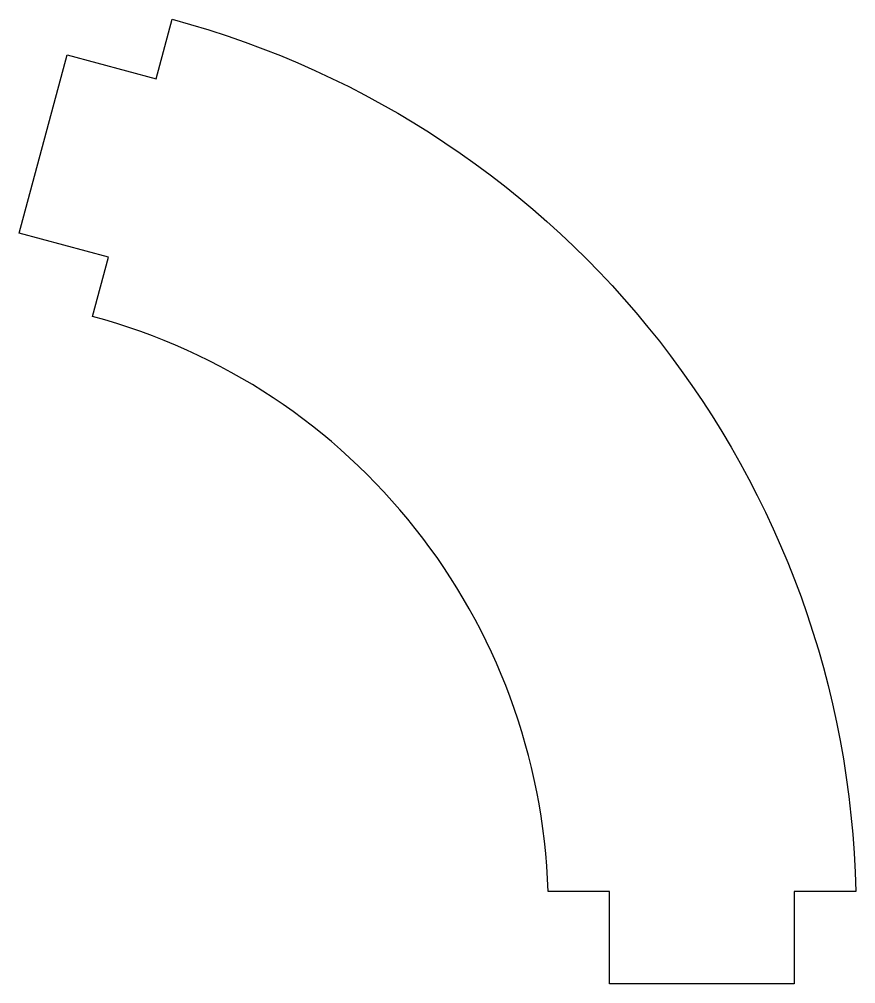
# Model space of a CAD drawing. Header units: millimetres. Extents: x 17.7 to 44.9, y -40.2 to -8.9.
import ezdxf

# ---------------------------------------------------------------- set-up
doc = ezdxf.new("R2010")
doc.units = ezdxf.units.MM
doc.layers.get('0').update_dxf_attribs({"linetype": 'CONTINUOUS'})

msp = doc.modelspace()

# ---------------------------------------------------------------- linework, layer by layer
msp.add_lwpolyline([(22.682, -8.874, -0.333629), (44.911, -37.224), (42.911, -37.224), (42.911, -40.224), (36.907, -40.224), (36.907, -37.224), (34.907, -37.224, 0.330723), (20.094, -18.533), (20.611, -16.601), (17.714, -15.825), (19.266, -10.029), (22.164, -10.806)], format="xyb", close=True)

doc.saveas('drawing.dxf')
